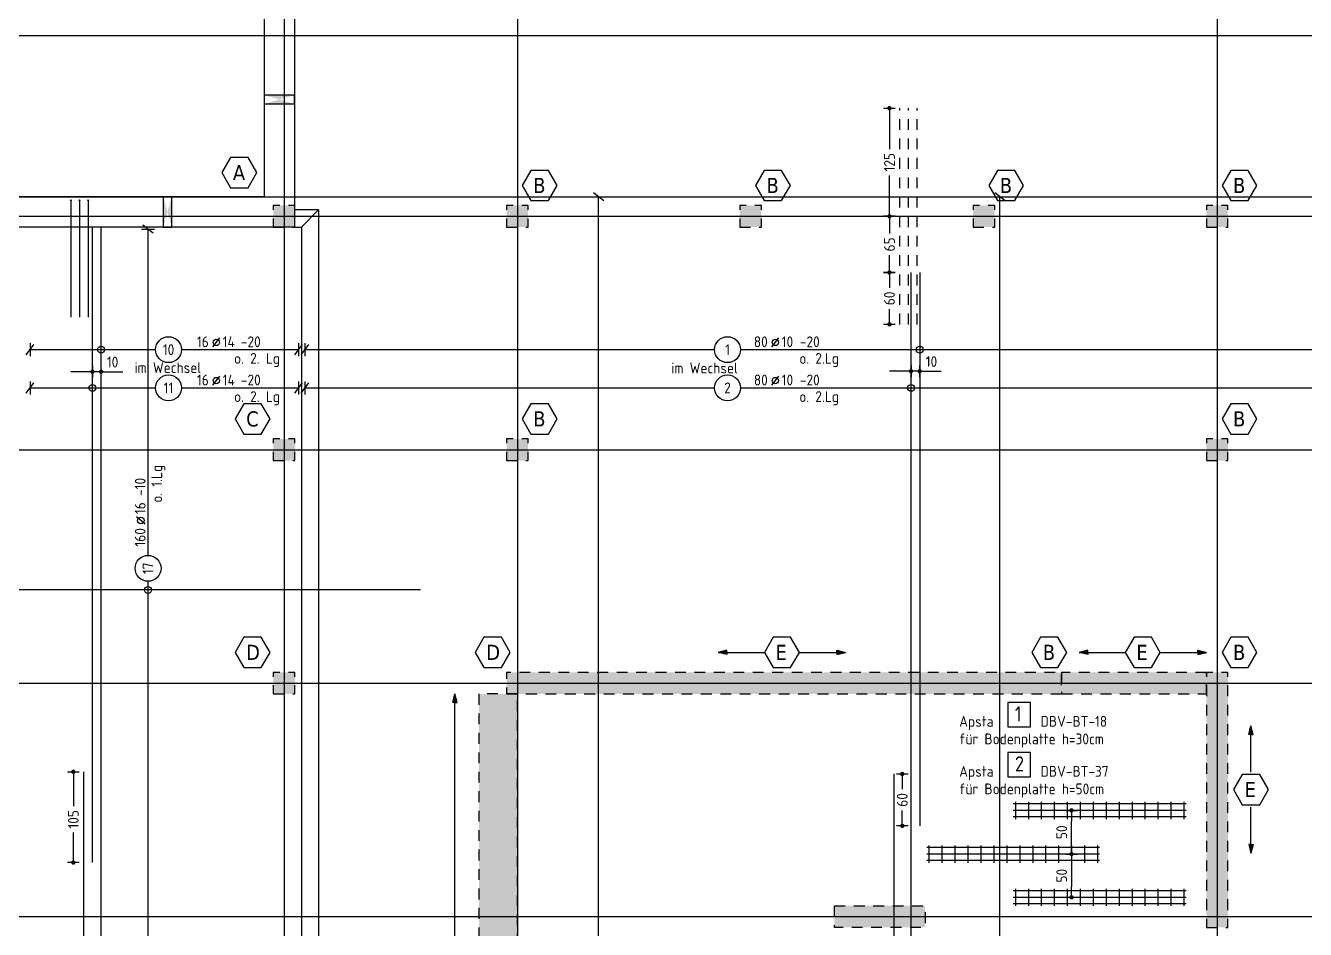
# Model space of a CAD drawing. Extents: x -7 to 291, y 0 to 252.
# Drawn here: x 126.9 to 141.71, y 201.79 to 212.24 of the extents above; entities that cross this region are included whole.
import ezdxf
from ezdxf.enums import TextEntityAlignment as Align

# ---------------------------------------------------------------- set-up
doc = ezdxf.new("R2010")
doc.units = 0
doc.header["$LTSCALE"] = 0.5
doc.header["$MEASUREMENT"] = 0
doc.header["$PDMODE"] = 2
doc.linetypes.add('AUSGEZOGEN', pattern=[1000.01, 1000, 0.01])
doc.linetypes.add('HIDDEN', pattern=[0.375, 0.25, -0.125])
doc.layers.get('0').update_dxf_attribs({"linetype": 'CONTINUOUS'})
doc.layers.get('Defpoints').update_dxf_attribs({"linetype": 'CONTINUOUS'})
for name, color, linetype in [('0_H05', 11, 'CONTINUOUS'), ('0_H10', 13, 'CONTINUOUS'), ('ACHSEN', 7, 'CONTINUOUS'), ('APS', 7, 'CONTINUOUS'), ('BET-ANS', 7, 'CONTINUOUS'), ('BETON-EG', 7, 'CONTINUOUS'), ('Brüstung', 7, 'CONTINUOUS'), ('HILFE', 7, 'CONTINUOUS'), ('MASSE', 7, 'CONTINUOUS'), ('RND', 7, 'CONTINUOUS'), ('TEXT', 7, 'CONTINUOUS'), ('WD', 7, 'CONTINUOUS')]:
    doc.layers.add(name, color=color, linetype=linetype)
doc.layers.add('ANSICHTSFENSTER', color=7, linetype='CONTINUOUS', plot=False)
doc.styles.add('HELV', font='tahoma.ttf')
doc.styles.add('TXT', font='isocp.shx')
doc.dimstyles.new('DOT_I', dxfattribs={"dimscale": 0.5, "dimtxt": 0.25, "dimasz": 0.25, "dimexe": 0.1, "dimexo": 0.3, "dimgap": 0.1, "dimtad": 1, "dimdec": 3, "dimzin": 3, "dimtxsty": 'TXT', "dimblk": 'DOT', "dimblk1": 'DOT', "dimblk2": 'DOT', "dimsah": 1, "dimcen": 0.1, "dimse1": 1, "dimse2": 1, "dimazin": 0, "dimtfac": 1, "dimtdec": 4, "dimtix": 1, "dimtmove": 2, "dimatfit": 3, "dimldrblk": 'DOT', "dimfxl": 0.7, "dimfxlon": 1, "dimtvp": 1, "dimtolj": 1, "dimtzin": 0, "dimarcsym": 0})

# ---------------------------------------------------------------- blocks, each defined once
blk = doc.blocks.new('WD01')
at = {"color": 0, "linetype": 'ByBlock'}
for points in [[(-0.23, -17.6), (0.12, -17.6), (0.12, -17.5), (-0.23, -17.5)], [(-1.3, -19.025), (-1.3, -18.675), (-1.4, -18.675), (-1.4, -19.025)]]:
    blk.add_lwpolyline(points, close=True, dxfattribs=at)
at = {"layer": 'WD', "color": 15, "linetype": 'AUSGEZOGEN'}
for points in [[(-0.23, -17.5), (0.12, -17.5), (0.12, -17.6), (-0.23, -17.6)], [(-1.3, -18.675), (-1.3, -19.025), (-1.4, -19.025), (-1.4, -18.675)]]:
    blk.add_solid(points, dxfattribs=at)
blk = doc.blocks.new('Beton EG Brüstung')
at = {"color": 0, "linetype": 'ByBlock'}
for points in [[(0.125, 17.305), (0.125, 16.86), (7.975, 16.86), (7.975, 17.305)], [(8.225, 8.885), (8.225, 10.56), (7.975, 10.56), (7.975, 8.885)]]:
    blk.add_lwpolyline(points, close=True, dxfattribs=at)
blk = doc.blocks.new('Beton EG')
at = {"color": 0, "linetype": 'ByBlock', "flags": 128}
for points in [[(6.235, 16.2), (6.485, 16.2), (6.485, 16.45), (6.235, 16.45)], [(8.935, 16.2), (9.185, 16.2), (9.185, 16.45), (8.935, 16.45)], [(11.635, 16.2), (11.885, 16.2), (11.885, 16.45), (11.635, 16.45)], [(14.335, 16.2), (14.585, 16.2), (14.585, 16.45), (14.335, 16.45)], [(17.035, 16.2), (17.285, 16.2), (17.285, 16.45), (17.035, 16.45)], [(6.235, 13.5), (6.485, 13.5), (6.485, 13.75), (6.235, 13.75)], [(8.935, 13.5), (9.185, 13.5), (9.185, 13.75), (8.935, 13.75)], [(17.035, 13.5), (17.285, 13.5), (17.285, 13.75), (17.035, 13.75)], [(6.235, 10.8), (6.485, 10.8), (6.485, 11.05), (6.235, 11.05)], [(8.935, 10.8), (15.36, 10.8), (15.36, 11.05), (8.935, 11.05)], [(17.035, 8.1), (17.285, 8.1), (17.285, 11.05), (17.035, 11.05)], [(12.73, 8.35), (13.78, 8.35), (13.78, 8.1), (12.73, 8.1)]]:
    blk.add_lwpolyline(points, close=True, dxfattribs=at)
blk = doc.blocks.new('DOT')
at = {"color": 0, "linetype": 'ByBlock'}
for p, q in [((0, 0), (-1, 0)), ((0, 0.54), (0, -0.54))]:
    blk.add_line(p, q, dxfattribs=at)
at = {"color": 0, "linetype": 'ByBlock', "const_width": 0.2}
blk.add_lwpolyline([(-0.1, 0, 1), (0.1, 0, 1)], format="xyb", close=True, dxfattribs=at)
blk = doc.blocks.new('*D124')
at = {"layer": 'Defpoints', "color": 0, "linetype": 'AUSGEZOGEN', "transparency": 16777216}
for p in [(136.898, 210.037), (136.898, 209.387), (136.898, 209.387)]:
    blk.add_point(p, dxfattribs=at)
at = {"layer": 'MASSE', "color": 0, "linetype": 'AUSGEZOGEN', "lineweight": -2, "transparency": 16777216}
for p, q in [((136.898, 209.912), (136.898, 209.837)), ((136.898, 209.512), (136.898, 209.587))]:
    blk.add_line(p, q, dxfattribs=at)
at = {"layer": 'MASSE', "color": 0, "linetype": 'AUSGEZOGEN', "lineweight": -2, "transparency": 16777216, "xscale": 0.125, "yscale": 0.125, "zscale": 0.125}
for p, rotation in [((136.898, 210.037), 90), ((136.898, 209.387), 270)]:
    blk.add_blockref('DOT', p, dxfattribs=dict(at, rotation=rotation))
at = {"layer": 'MASSE', "color": 0, "linetype": 'AUSGEZOGEN', "transparency": 16777216, "insert": (136.898, 209.712), "char_height": 0.125, "attachment_point": 5, "rotation": 90, "style": 'TXT'}
blk.add_mtext('\\A1;65', dxfattribs=at)
blk = doc.blocks.new('*D127')
at = {"layer": 'Defpoints', "color": 0, "linetype": 'AUSGEZOGEN', "transparency": 16777216}
for p in [(136.898, 209.387), (136.898, 209.387), (136.898, 208.787)]:
    blk.add_point(p, dxfattribs=at)
at = {"layer": 'MASSE', "color": 0, "linetype": 'AUSGEZOGEN', "lineweight": -2, "transparency": 16777216}
for p, q in [((136.898, 209.262), (136.898, 209.21)), ((136.898, 208.912), (136.898, 208.964))]:
    blk.add_line(p, q, dxfattribs=at)
at = {"layer": 'MASSE', "color": 0, "linetype": 'AUSGEZOGEN', "lineweight": -2, "transparency": 16777216, "xscale": 0.125, "yscale": 0.125, "zscale": 0.125}
for p, rotation in [((136.898, 209.387), 90), ((136.898, 208.787), 270)]:
    blk.add_blockref('DOT', p, dxfattribs=dict(at, rotation=rotation))
at = {"layer": 'MASSE', "color": 0, "linetype": 'AUSGEZOGEN', "transparency": 16777216, "insert": (136.898, 209.087), "char_height": 0.125, "attachment_point": 5, "rotation": 90, "style": 'TXT'}
blk.add_mtext('\\A1;60', dxfattribs=at)
blk = doc.blocks.new('lei_gre')
at = {"layer": 'RND', "color": 7, "linetype": 'Continuous'}
for p, q in [((-0.09, -0.12), (0.09, 0.12)), ((0, 0.15), (0, -0.15))]:
    blk.add_line(p, q, dxfattribs=at)
blk = doc.blocks.new('RND_LEI')
at = {"layer": 'RND', "color": 7, "linetype": 'Continuous'}
blk.add_line((1.022, 0.066), (1.19, 0.27), dxfattribs=at)
for centre, radius in [((0, 0), 0.3), ((1.106, 0.168), 0.075)]:
    blk.add_circle(centre, radius, dxfattribs=at)
at = {"layer": 'RND', "color": 7, "linetype": 'Continuous', "style": 'TXT'}
blk.add_attdef('ANZ', text='', height=0.25, dxfattribs=at).set_placement((0.931, 0.057), align=Align.RIGHT)
for tag, p in [('DUM', (1.253, 0.057)), ('ABSTD', (1.674, 0.057)), ('POSTXT', (0.374, -0.327))]:
    blk.add_attdef(tag, p, '', height=0.25, dxfattribs=at)
blk.add_attdef('POSL', text='', height=0.25, dxfattribs=at).set_placement((0, 0), align=Align.MIDDLE)
blk = doc.blocks.new('*D128')
at = {"layer": 'Defpoints', "color": 0, "linetype": 'AUSGEZOGEN', "transparency": 16777216}
for p in [(137.148, 208.245), (137.148, 208.245), (137.248, 208.245)]:
    blk.add_point(p, dxfattribs=at)
at = {"layer": 'MASSE', "color": 0, "linetype": 'AUSGEZOGEN', "lineweight": -2, "transparency": 16777216}
for p, q in [((137.023, 208.245), (136.898, 208.245)), ((137.248, 208.245), (137.148, 208.245)), ((137.373, 208.245), (137.498, 208.245))]:
    blk.add_line(p, q, dxfattribs=at)
at = {"layer": 'MASSE', "color": 0, "linetype": 'AUSGEZOGEN', "lineweight": -2, "transparency": 16777216, "xscale": 0.125, "yscale": 0.125, "zscale": 0.125}
blk.add_blockref('DOT', (137.148, 208.245), dxfattribs=at)
at = {"layer": 'MASSE', "color": 0, "linetype": 'AUSGEZOGEN', "lineweight": -2, "transparency": 16777216, "xscale": 0.125, "yscale": 0.125, "zscale": 0.125, "rotation": 180}
blk.add_blockref('DOT', (137.248, 208.245), dxfattribs=at)
at = {"layer": 'MASSE', "color": 0, "linetype": 'AUSGEZOGEN', "transparency": 16777216, "insert": (137.384, 208.357), "char_height": 0.125, "attachment_point": 5, "style": 'TXT'}
blk.add_mtext('\\A1;10', dxfattribs=at)
blk = doc.blocks.new('*D142')
at = {"layer": 'Defpoints', "color": 0, "linetype": 'AUSGEZOGEN', "transparency": 16777216}
for p in [(136.898, 211.287), (136.898, 210.037), (136.898, 210.037)]:
    blk.add_point(p, dxfattribs=at)
at = {"layer": 'MASSE', "color": 0, "linetype": 'AUSGEZOGEN', "lineweight": -2, "transparency": 16777216}
for p, q in [((136.898, 211.162), (136.898, 210.815)), ((136.898, 210.162), (136.898, 210.509))]:
    blk.add_line(p, q, dxfattribs=at)
at = {"layer": 'MASSE', "color": 0, "linetype": 'AUSGEZOGEN', "lineweight": -2, "transparency": 16777216, "xscale": 0.125, "yscale": 0.125, "zscale": 0.125}
for p, rotation in [((136.898, 211.287), 90), ((136.898, 210.037), 270)]:
    blk.add_blockref('DOT', p, dxfattribs=dict(at, rotation=rotation))
at = {"layer": 'MASSE', "color": 0, "linetype": 'AUSGEZOGEN', "transparency": 16777216, "insert": (136.898, 210.662), "char_height": 0.125, "attachment_point": 5, "rotation": 90, "style": 'TXT'}
blk.add_mtext('\\A1;125', dxfattribs=at)
blk = doc.blocks.new('*D138')
at = {"layer": 'Defpoints', "color": 0, "linetype": 'AUSGEZOGEN', "transparency": 16777216}
for p in [(137.046, 203.587), (137.046, 202.987), (137.046, 202.987)]:
    blk.add_point(p, dxfattribs=at)
at = {"layer": 'MASSE', "color": 0, "linetype": 'AUSGEZOGEN', "lineweight": -2, "transparency": 16777216}
for p, q in [((137.046, 203.462), (137.046, 203.41)), ((137.046, 203.112), (137.046, 203.164))]:
    blk.add_line(p, q, dxfattribs=at)
at = {"layer": 'MASSE', "color": 0, "linetype": 'AUSGEZOGEN', "lineweight": -2, "transparency": 16777216, "xscale": 0.125, "yscale": 0.125, "zscale": 0.125}
for p, rotation in [((137.046, 203.587), 90), ((137.046, 202.987), 270)]:
    blk.add_blockref('DOT', p, dxfattribs=dict(at, rotation=rotation))
at = {"layer": 'MASSE', "color": 0, "linetype": 'AUSGEZOGEN', "transparency": 16777216, "insert": (137.046, 203.287), "char_height": 0.125, "attachment_point": 5, "rotation": 90, "style": 'TXT'}
blk.add_mtext('\\A1;60', dxfattribs=at)
blk = doc.blocks.new('Achsen Gründung')
at = {"color": 0, "linetype": 'ByBlock', "lineweight": -2}
for p, q in [((6.3, 4.445), (6.3, -67.066)), ((9, 4.445), (9, -67.066)), ((17.1, 4.445), (17.1, -67.066)), ((-5.4, -24.3), (29.493, -24.3)), ((-5.4, -27), (29.493, -27)), ((-5.4, -29.7), (29.493, -29.7)), ((-5.4, -32.4), (29.493, -32.4))]:
    blk.add_line(p, q, dxfattribs=at)
blk = doc.blocks.new('*D153')
at = {"layer": 'Defpoints', "color": 0, "linetype": 'AUSGEZOGEN', "transparency": 16777216}
for p in [(127.452, 203.612), (127.452, 202.562), (127.452, 202.562)]:
    blk.add_point(p, dxfattribs=at)
at = {"layer": 'MASSE', "color": 0, "linetype": 'AUSGEZOGEN', "lineweight": -2, "transparency": 16777216}
for p, q in [((127.452, 203.487), (127.452, 203.215)), ((127.452, 202.687), (127.452, 202.909))]:
    blk.add_line(p, q, dxfattribs=at)
at = {"layer": 'MASSE', "color": 0, "linetype": 'AUSGEZOGEN', "lineweight": -2, "transparency": 16777216, "xscale": 0.125, "yscale": 0.125, "zscale": 0.125}
for p, rotation in [((127.452, 203.612), 90), ((127.452, 202.562), 270)]:
    blk.add_blockref('DOT', p, dxfattribs=dict(at, rotation=rotation))
at = {"layer": 'MASSE', "color": 0, "linetype": 'AUSGEZOGEN', "transparency": 16777216, "insert": (127.452, 203.062), "char_height": 0.125, "attachment_point": 5, "rotation": 90, "style": 'TXT'}
blk.add_mtext('\\A1;105', dxfattribs=at)
blk = doc.blocks.new('*D154')
at = {"layer": 'Defpoints', "color": 0, "linetype": 'AUSGEZOGEN', "transparency": 16777216}
for p in [(127.673, 208.239), (127.673, 208.239), (127.773, 208.239)]:
    blk.add_point(p, dxfattribs=at)
at = {"layer": 'MASSE', "color": 0, "linetype": 'AUSGEZOGEN', "lineweight": -2, "transparency": 16777216}
for p, q in [((127.548, 208.239), (127.423, 208.239)), ((127.773, 208.239), (127.673, 208.239)), ((127.898, 208.239), (128.023, 208.239))]:
    blk.add_line(p, q, dxfattribs=at)
at = {"layer": 'MASSE', "color": 0, "linetype": 'AUSGEZOGEN', "lineweight": -2, "transparency": 16777216, "xscale": 0.125, "yscale": 0.125, "zscale": 0.125}
blk.add_blockref('DOT', (127.673, 208.239), dxfattribs=at)
at = {"layer": 'MASSE', "color": 0, "linetype": 'AUSGEZOGEN', "lineweight": -2, "transparency": 16777216, "xscale": 0.125, "yscale": 0.125, "zscale": 0.125, "rotation": 180}
blk.add_blockref('DOT', (127.773, 208.239), dxfattribs=at)
at = {"layer": 'MASSE', "color": 0, "linetype": 'AUSGEZOGEN', "transparency": 16777216, "insert": (127.906, 208.351), "char_height": 0.125, "attachment_point": 5, "style": 'TXT'}
blk.add_mtext('\\A1;10', dxfattribs=at)
blk = doc.blocks.new('*D156')
at = {"layer": 'Defpoints', "color": 0, "linetype": 'AUSGEZOGEN', "transparency": 16777216}
for p in [(127.452, 203.612), (127.452, 202.562), (127.452, 202.562)]:
    blk.add_point(p, dxfattribs=at)
at = {"layer": 'MASSE', "color": 0, "linetype": 'AUSGEZOGEN', "lineweight": -2, "transparency": 16777216}
for p, q in [((127.452, 203.487), (127.452, 203.215)), ((127.452, 202.687), (127.452, 202.909))]:
    blk.add_line(p, q, dxfattribs=at)
at = {"layer": 'MASSE', "color": 0, "linetype": 'AUSGEZOGEN', "lineweight": -2, "transparency": 16777216, "xscale": 0.125, "yscale": 0.125, "zscale": 0.125}
for p, rotation in [((127.452, 203.612), 90), ((127.452, 202.562), 270)]:
    blk.add_blockref('DOT', p, dxfattribs=dict(at, rotation=rotation))
at = {"layer": 'MASSE', "color": 0, "linetype": 'AUSGEZOGEN', "transparency": 16777216, "insert": (127.452, 203.062), "char_height": 0.125, "attachment_point": 5, "rotation": 90, "style": 'TXT'}
blk.add_mtext('\\A1;105', dxfattribs=at)
blk = doc.blocks.new('*D158')
at = {"layer": 'Defpoints', "color": 0, "linetype": 'AUSGEZOGEN', "transparency": 16777216}
for p in [(127.673, 208.239), (127.673, 208.239), (127.773, 208.239)]:
    blk.add_point(p, dxfattribs=at)
at = {"layer": 'MASSE', "color": 0, "linetype": 'AUSGEZOGEN', "lineweight": -2, "transparency": 16777216}
for p, q in [((127.548, 208.239), (127.423, 208.239)), ((127.773, 208.239), (127.673, 208.239)), ((127.898, 208.239), (128.023, 208.239))]:
    blk.add_line(p, q, dxfattribs=at)
at = {"layer": 'MASSE', "color": 0, "linetype": 'AUSGEZOGEN', "lineweight": -2, "transparency": 16777216, "xscale": 0.125, "yscale": 0.125, "zscale": 0.125}
blk.add_blockref('DOT', (127.673, 208.239), dxfattribs=at)
at = {"layer": 'MASSE', "color": 0, "linetype": 'AUSGEZOGEN', "lineweight": -2, "transparency": 16777216, "xscale": 0.125, "yscale": 0.125, "zscale": 0.125, "rotation": 180}
blk.add_blockref('DOT', (127.773, 208.239), dxfattribs=at)
at = {"layer": 'MASSE', "color": 0, "linetype": 'AUSGEZOGEN', "transparency": 16777216, "insert": (127.906, 208.351), "char_height": 0.125, "attachment_point": 5, "style": 'TXT'}
blk.add_mtext('\\A1;10', dxfattribs=at)
blk = doc.blocks.new('*D178')
at = {"layer": 'Defpoints', "color": 0, "linetype": 'AUSGEZOGEN', "transparency": 16777216}
for p in [(139.005, 202.66), (139.005, 202.16), (139.005, 202.16)]:
    blk.add_point(p, dxfattribs=at)
at = {"layer": 'MASSE', "color": 0, "linetype": 'AUSGEZOGEN', "lineweight": -2, "transparency": 16777216}
blk.add_line((139.005, 202.535), (139.005, 202.285), dxfattribs=at)
at = {"layer": 'MASSE', "color": 0, "linetype": 'AUSGEZOGEN', "lineweight": -2, "transparency": 16777216, "xscale": 0.125, "yscale": 0.125, "zscale": 0.125}
for p, rotation in [((139.005, 202.66), 90), ((139.005, 202.16), 270)]:
    blk.add_blockref('DOT', p, dxfattribs=dict(at, rotation=rotation))
at = {"layer": 'MASSE', "color": 0, "linetype": 'AUSGEZOGEN', "transparency": 16777216, "insert": (138.892, 202.41), "char_height": 0.125, "attachment_point": 5, "rotation": 90, "style": 'TXT'}
blk.add_mtext('\\A1;50', dxfattribs=at)
blk = doc.blocks.new('*D179')
at = {"layer": 'Defpoints', "color": 0, "linetype": 'AUSGEZOGEN', "transparency": 16777216}
for p in [(139.005, 203.166), (139.005, 203.166), (139.005, 202.66)]:
    blk.add_point(p, dxfattribs=at)
at = {"layer": 'MASSE', "color": 0, "linetype": 'AUSGEZOGEN', "lineweight": -2, "transparency": 16777216}
blk.add_line((139.005, 202.785), (139.005, 203.041), dxfattribs=at)
at = {"layer": 'MASSE', "color": 0, "linetype": 'AUSGEZOGEN', "lineweight": -2, "transparency": 16777216, "xscale": 0.125, "yscale": 0.125, "zscale": 0.125}
for p, rotation in [((139.005, 203.166), 90), ((139.005, 202.66), 270)]:
    blk.add_blockref('DOT', p, dxfattribs=dict(at, rotation=rotation))
at = {"layer": 'MASSE', "color": 0, "linetype": 'AUSGEZOGEN', "transparency": 16777216, "insert": (138.892, 202.913), "char_height": 0.125, "attachment_point": 5, "rotation": 90, "style": 'TXT'}
blk.add_mtext('\\A1;50', dxfattribs=at)
blk = doc.blocks.new('73378')
at = {"layer": 'RND', "color": 3, "linetype": 'Continuous'}
for points in [[(-0.767, -0.03), (-0.767, 0.17)], [(-0.617, -0.03), (-0.617, 0.17)], [(-0.467, -0.03), (-0.467, 0.17)], [(-0.317, -0.03), (-0.317, 0.17)], [(-0.167, -0.03), (-0.167, 0.17)], [(-0.017, -0.03), (-0.017, 0.17)], [(0.133, -0.03), (0.133, 0.17)], [(0.283, -0.03), (0.283, 0.17)], [(0.433, -0.03), (0.433, 0.17)], [(0.583, -0.03), (0.583, 0.17)], [(0.733, -0.03), (0.733, 0.17)], [(0.883, -0.03), (0.883, 0.17)], [(1.033, -0.03), (1.033, 0.17)], [(1.183, -0.03), (1.183, 0.17)], [(-0.792, 0.145), (1.208, 0.145)], [(-0.792, 0.07), (1.208, 0.07)], [(-0.792, -0.005), (1.208, -0.005)]]:
    blk.add_lwpolyline(points, dxfattribs=at)
blk = doc.blocks.new('Pfeillinie')
at = {"layer": 'TEXT', "linetype": 'Continuous'}
blk.add_hatch(color=7, dxfattribs=at).paths.add_polyline_path([(0, 0), (-0.8, 0.2), (-0.8, 0), (-0.8, -0.2)])
at = {"layer": 'TEXT', "color": 7, "linetype": 'Continuous'}
for p, q in [((-0.8, 0), (-0.8, 0.2)), ((-0.8, 0.2), (0, 0)), ((-0.8, 0), (-0.8, -0.2)), ((-0.8, -0.2), (0, 0))]:
    blk.add_line(p, q, dxfattribs=at)

msp = doc.modelspace()

# ---------------------------------------------------------------- hatches: boundary and pattern name
at = {"layer": '0_H05', "linetype": 'ByBlock'}
h = msp.add_hatch(color=256, dxfattribs=at)
h.paths.add_polyline_path([(149.691, 199.882), (149.691, 200.932), (149.441, 200.932), (149.441, 199.882)])
h.paths.add_polyline_path([(149.691, 203.392), (149.691, 204.442), (149.441, 204.442), (149.441, 203.392)])
h.paths.add_polyline_path([(149.451, 210.162), (149.691, 210.162), (149.691, 210.057), (149.801, 210.057), (149.801, 229.167), (142.641, 229.167), (142.641, 228.817), (149.451, 228.817)])
h.paths.add_polyline_path([(149.451, 193.712), (149.691, 193.712), (149.691, 193.817), (149.801, 193.817), (149.801, 172.007), (132.361, 172.007), (132.361, 177.717), (132.711, 177.717), (132.711, 172.357), (149.451, 172.357)])
h.paths.add_polyline_path([(132.146, 196.662), (132.591, 196.662), (132.591, 204.512), (132.146, 204.512)])
h.paths.add_polyline_path([(144.816, 194.147), (144.816, 195.247), (144.566, 195.247), (144.566, 194.147)])
h.paths.add_polyline_path([(132.716, 191.057), (132.716, 193.712), (132.366, 193.712), (132.366, 191.057)], flags=17)
h.paths.add_polyline_path([(140.566, 204.762), (138.891, 204.762), (138.891, 204.512), (140.566, 204.512)])
h.paths.add_polyline_path([(140.566, 196.662), (138.116, 196.662), (138.116, 196.412), (140.566, 196.412)])
at = {"layer": '0_H10', "linetype": 'AUSGEZOGEN'}
h = msp.add_hatch(color=256, dxfattribs=at)
h.paths.add_polyline_path([(136.261, 202.062), (137.311, 202.062), (137.311, 201.812), (136.261, 201.812)])
h.paths.add_polyline_path([(136.261, 199.362), (137.311, 199.362), (137.311, 199.112), (136.261, 199.112)])
h.paths.add_polyline_path([(140.566, 201.812), (140.816, 201.812), (140.816, 204.762), (140.566, 204.762)])
h.paths.add_polyline_path([(132.466, 204.512), (138.891, 204.512), (138.891, 204.762), (132.466, 204.762)])
h.paths.add_polyline_path([(140.566, 196.412), (140.816, 196.412), (140.816, 199.362), (140.566, 199.362)])
h.paths.add_polyline_path([(123.531, 196.237), (123.831, 196.237), (123.831, 201.087), (123.531, 201.087)])
h.paths.add_polyline_path([(119.931, 203.377), (123.831, 203.377), (123.831, 207.462), (123.531, 207.462), (123.531, 207.182), (122.621, 207.182), (122.621, 206.932), (123.531, 206.932), (123.531, 203.627), (119.931, 203.627)])
h.paths.add_polyline_path([(129.766, 193.712), (130.016, 193.712), (130.016, 193.962), (129.766, 193.962)])
h.paths.add_polyline_path([(123.531, 193.687), (123.831, 193.687), (123.831, 194.437), (123.531, 194.437)])
h.paths.add_polyline_path([(148.166, 207.462), (146.011, 207.462), (146.011, 207.212), (148.166, 207.212)], flags=17)
h.paths.add_polyline_path([(143.516, 205.662), (143.516, 207.212), (144.876, 207.212), (144.876, 207.462), (143.266, 207.462), (143.266, 205.662)], flags=17)
h.paths.add_polyline_path([(149.441, 199.882), (149.441, 193.962), (146.866, 193.962), (146.866, 195.912), (144.566, 195.912), (144.566, 195.247), (144.816, 195.247), (144.816, 195.662), (146.616, 195.662), (146.616, 193.962), (144.816, 193.962), (144.816, 194.147), (144.566, 194.147), (144.566, 193.962), (143.516, 193.962), (143.516, 194.147), (143.266, 194.147), (143.266, 193.962), (142.491, 193.962), (142.491, 193.712), (149.691, 193.712), (149.691, 199.882)])
h.paths.add_polyline_path([(149.691, 200.932), (149.691, 203.392), (149.441, 203.392), (149.441, 200.932)])
h.paths.add_polyline_path([(149.691, 204.442), (149.691, 207.462), (149.301, 207.462), (149.301, 207.212), (149.441, 207.212), (149.441, 204.762), (143.266, 204.762), (143.266, 204.412), (143.516, 204.412), (143.516, 204.512), (149.441, 204.512), (149.441, 204.442)])
h.paths.add_polyline_path([(151.586, 196.387), (151.836, 196.387), (151.836, 204.787), (151.586, 204.787)])
h.paths.add_polyline_path([(143.516, 200.882), (143.266, 200.882), (143.266, 203.402), (143.516, 203.402)])
h.paths.add_polyline_path([(129.766, 207.212), (130.016, 207.212), (130.016, 207.462), (129.766, 207.462)])
h.paths.add_polyline_path([(143.516, 197.497), (143.266, 197.497), (143.266, 199.872), (143.516, 199.872)], flags=17)
h.paths.add_polyline_path([(129.766, 196.412), (130.016, 196.412), (130.016, 196.662), (129.766, 196.662)])
h.paths.add_polyline_path([(125.266, 196.412), (125.516, 196.412), (125.516, 196.662), (125.266, 196.662)])
h.paths.add_polyline_path([(125.266, 204.512), (125.516, 204.512), (125.516, 204.762), (125.266, 204.762)])
h.paths.add_polyline_path([(129.766, 204.512), (130.016, 204.512), (130.016, 204.762), (129.766, 204.762)])
h.paths.add_polyline_path([(132.466, 196.412), (138.116, 196.412), (138.116, 196.662), (132.466, 196.662)])
h.paths.add_polyline_path([(125.266, 207.212), (125.516, 207.212), (125.516, 207.462), (125.266, 207.462)])
h.paths.add_polyline_path([(123.531, 209.912), (123.831, 209.912), (123.831, 210.162), (123.531, 210.162)])
h.paths.add_polyline_path([(129.766, 209.912), (130.016, 209.912), (130.016, 210.162), (129.766, 210.162)])
h.paths.add_polyline_path([(132.466, 209.912), (132.716, 209.912), (132.716, 210.162), (132.466, 210.162)])
h.paths.add_polyline_path([(140.566, 209.912), (140.816, 209.912), (140.816, 210.162), (140.566, 210.162)])
h.paths.add_polyline_path([(142.491, 209.912), (146.076, 209.912), (146.076, 210.162), (142.491, 210.162)])
h.paths.add_polyline_path([(147.211, 209.912), (149.691, 209.912), (149.691, 210.162), (147.211, 210.162)])
h.paths.add_polyline_path([(132.466, 193.712), (132.716, 193.712), (132.716, 193.962), (132.466, 193.962)])
h.paths.add_polyline_path([(140.566, 193.712), (140.816, 193.712), (140.816, 193.962), (140.566, 193.962)])
h.paths.add_polyline_path([(135.166, 193.712), (135.416, 193.712), (135.416, 193.962), (135.166, 193.962)])
h.paths.add_polyline_path([(137.866, 193.712), (138.116, 193.712), (138.116, 193.962), (137.866, 193.962)])
h.paths.add_polyline_path([(135.166, 209.912), (135.416, 209.912), (135.416, 210.162), (135.166, 210.162)])
h.paths.add_polyline_path([(137.866, 209.912), (138.116, 209.912), (138.116, 210.162), (137.866, 210.162)])
h.paths.add_polyline_path([(140.566, 207.212), (140.816, 207.212), (140.816, 207.462), (140.566, 207.462)])
h.paths.add_polyline_path([(132.466, 207.212), (132.716, 207.212), (132.716, 207.462), (132.466, 207.462)])
h.paths.add_polyline_path([(119.931, 206.932), (120.766, 206.932), (120.766, 207.182), (119.931, 207.182)], flags=17)
h.paths.add_polyline_path([(119.761, 209.912), (120.001, 209.912), (120.001, 210.162), (119.761, 210.162)])
h.paths.add_polyline_path([(119.761, 207.252), (120.001, 207.252), (120.001, 207.542), (119.761, 207.542)])

# ---------------------------------------------------------------- linework, layer by layer
at = {"layer": 'ANSICHTSFENSTER', "color": 2, "linetype": 'AUSGEZOGEN'}
msp.add_lwpolyline([(110.622, 190.75), (157.0199, 190.75), (157.0199, 212.1221), (110.622, 212.1221)], close=True, dxfattribs=at)
at = {"layer": 'APS', "color": 1, "linetype": 'AUSGEZOGEN'}
for points in [[(138.2692, 204.1323), (138.5306, 204.1323), (138.5306, 204.4146), (138.2692, 204.4146)], [(138.2692, 203.5542), (138.5306, 203.5542), (138.5306, 203.8365), (138.2692, 203.8365)]]:
    msp.add_lwpolyline(points, close=True, dxfattribs=at)
at = {"layer": 'BET-ANS'}
for p, q in [((130.291, 210.112), (130.016, 210.112)), ((130.091, 209.912), (130.291, 210.112)), ((130.291, 210.112), (130.291, 193.962)), ((130.016, 209.912), (130.091, 209.912)), ((130.091, 209.912), (130.091, 193.962))]:
    msp.add_line(p, q, dxfattribs=at)
at = {"layer": 'BET-ANS', "color": 7, "linetype": 'AUSGEZOGEN'}
for points in [[(129.661, 229.167), (129.661, 210.262), (123.531, 210.262)], [(130.011, 228.817), (130.011, 209.912), (123.831, 209.912)]]:
    msp.add_lwpolyline(points, dxfattribs=at)
at = {"layer": 'HILFE', "color": 254, "linetype": 'AUSGEZOGEN', "true_color": 0xd7ebd2}
msp.add_xline((25.8724, 210.262), (1, 0), dxfattribs=at)
at = {"layer": 'RND', "color": 7, "linetype": 'AUSGEZOGEN'}
for p, q in [((133.5317, 199.1789), (133.5317, 210.262)), ((138.177, 199.1789), (138.177, 210.262)), ((128.3165, 206.1153), (128.3165, 209.8878)), ((126.951, 208.4943), (128.4038, 208.4943)), ((128.7038, 208.4943), (130.0585, 208.4943)), ((130.133, 208.4943), (134.8739, 208.4943)), ((135.1739, 208.4943), (146.0985, 208.4943)), ((126.951, 208.0523), (128.4038, 208.0523)), ((128.7038, 208.0523), (130.0585, 208.0523)), ((130.133, 208.0523), (134.8739, 208.0523)), ((135.1739, 208.0523), (146.0985, 208.0523)), ((128.3165, 193.9797), (128.3165, 205.8153))]:
    msp.add_line(p, q, dxfattribs=at)
at = {"layer": 'RND', "color": 3, "linetype": 'HIDDEN'}
for points in [[(137.0184, 208.787), (137.0184, 211.287)], [(137.1184, 208.787), (137.1184, 211.287)], [(137.2184, 208.787), (137.2184, 211.287)]]:
    msp.add_lwpolyline(points, dxfattribs=at)
at = {"layer": 'RND', "color": 3, "linetype": 'AUSGEZOGEN'}
for points in [[(127.4192, 210.222, -1), (127.4272, 210.222, -1)], [(127.5192, 210.222, -1), (127.5272, 210.222, -1)], [(127.6192, 210.222, -1), (127.6272, 210.222, -1)]]:
    msp.add_lwpolyline(points, format="xyb", close=True, dxfattribs=at)
for points in [[(127.4232, 210.222), (127.4232, 208.872)], [(127.5232, 210.222), (127.5232, 208.872)], [(127.6232, 210.222), (127.6232, 208.872)]]:
    msp.add_lwpolyline(points, dxfattribs=at)
at = {"layer": 'RND', "color": 1, "linetype": 'AUSGEZOGEN'}
for points in [[(127.6732, 202.562), (127.6732, 209.912)], [(127.6732, 202.562), (127.6732, 209.912)], [(127.7732, 200.262), (127.7732, 209.912)], [(127.7732, 200.262), (127.7732, 209.912)], [(137.1484, 200.287), (137.1484, 209.387)], [(137.2484, 209.387), (137.2484, 202.987)], [(131.471, 205.715), (123.571, 205.715), (123.571, 205.565)], [(127.5732, 193.962), (127.5732, 203.612)], [(127.5732, 193.962), (127.5732, 203.612)], [(136.9484, 203.587), (136.9484, 194.487)]]:
    msp.add_lwpolyline(points, dxfattribs=at)
at = {"layer": 'RND', "color": 102, "linetype": 'AUSGEZOGEN'}
for points in [[(134.9168, 204.9929), (135.4508, 204.9929)], [(135.855, 204.9929), (136.389, 204.9929)], [(139.0938, 204.9929), (139.6278, 204.9929)], [(140.032, 204.9929), (140.566, 204.9929)], [(131.8679, 200.7891), (131.8679, 204.512)], [(141.0821, 203.6087), (141.0821, 204.1427)], [(141.0821, 202.6705), (141.0821, 203.2045)]]:
    msp.add_lwpolyline(points, dxfattribs=at)
at = {"layer": 'RND', "color": 7, "linetype": 'AUSGEZOGEN'}
for centre in [(127.7732, 208.4943), (127.7732, 208.4943), (137.2484, 208.4943), (127.6732, 208.0523), (127.6732, 208.0523), (137.1484, 208.0523), (128.3165, 205.715)]:
    msp.add_circle(centre, 0.04, dxfattribs=at)
at = {"layer": 'TEXT', "color": 1, "linetype": 'AUSGEZOGEN'}
for points in [[(129.5745, 210.5415), (129.4734, 210.7165), (129.2713, 210.7165), (129.1703, 210.5415), (129.2713, 210.3664), (129.4734, 210.3664)], [(133.0511, 210.3929), (132.9501, 210.568), (132.748, 210.568), (132.6469, 210.3929), (132.748, 210.2179), (132.9501, 210.2179)], [(135.7511, 210.3929), (135.6501, 210.568), (135.448, 210.568), (135.3469, 210.3929), (135.448, 210.2179), (135.6501, 210.2179)], [(138.4511, 210.3929), (138.3501, 210.568), (138.148, 210.568), (138.0469, 210.3929), (138.148, 210.2179), (138.3501, 210.2179)], [(141.1511, 210.3929), (141.0501, 210.568), (140.848, 210.568), (140.7469, 210.3929), (140.848, 210.2179), (141.0501, 210.2179)], [(129.728, 207.6929), (129.6269, 207.868), (129.4248, 207.868), (129.3238, 207.6929), (129.4248, 207.5179), (129.6269, 207.5179)], [(133.0511, 207.6929), (132.9501, 207.868), (132.748, 207.868), (132.6469, 207.6929), (132.748, 207.5179), (132.9501, 207.5179)], [(141.1511, 207.6929), (141.0501, 207.868), (140.848, 207.868), (140.7469, 207.6929), (140.848, 207.5179), (141.0501, 207.5179)], [(129.728, 204.9929), (129.6269, 205.168), (129.4248, 205.168), (129.3238, 204.9929), (129.4248, 204.8179), (129.6269, 204.8179)], [(132.5078, 204.9929), (132.4067, 205.168), (132.2046, 205.168), (132.1036, 204.9929), (132.2046, 204.8179), (132.4067, 204.8179)], [(135.855, 204.9929), (135.754, 205.168), (135.5519, 205.168), (135.4508, 204.9929), (135.5519, 204.8179), (135.754, 204.8179)], [(138.9492, 204.9929), (138.8481, 205.168), (138.646, 205.168), (138.545, 204.9929), (138.646, 204.8179), (138.8481, 204.8179)], [(140.032, 204.9929), (139.9309, 205.168), (139.7288, 205.168), (139.6278, 204.9929), (139.7288, 204.8179), (139.9309, 204.8179)], [(141.1511, 204.9929), (141.0501, 205.168), (140.848, 205.168), (140.7469, 204.9929), (140.848, 204.8179), (141.0501, 204.8179)], [(141.2842, 203.4066), (141.1832, 203.5816), (140.9811, 203.5816), (140.88, 203.4066), (140.9811, 203.2316), (141.1832, 203.2316)]]:
    msp.add_lwpolyline(points, close=True, dxfattribs=at)

# ---------------------------------------------------------------- block references
at = {"layer": 'ACHSEN', "color": 140, "linetype": 'AUSGEZOGEN'}
msp.add_blockref('Achsen Gründung', (123.591, 234.337), dxfattribs=at)
at = {"layer": 'BETON-EG', "color": 7, "linetype": 'HIDDEN'}
msp.add_blockref('Beton EG', (123.531, 193.712), dxfattribs=at)
at = {"layer": 'Brüstung', "color": 9, "linetype": 'HIDDEN', "rotation": 89.99999999999999}
msp.add_blockref('Beton EG Brüstung', (149.451, 196.5369), dxfattribs=at)
at = {"layer": 'RND', "color": 7, "linetype": 'AUSGEZOGEN', "xscale": 0.5, "yscale": 0.5, "zscale": 0.5, "rotation": 90}
for p in [(133.5317, 210.262), (138.177, 210.262), (128.3165, 209.8878)]:
    msp.add_blockref('lei_gre', p, dxfattribs=at)
at = {"layer": 'RND', "color": 7, "linetype": 'AUSGEZOGEN', "xscale": 0.5, "yscale": 0.5, "zscale": 0.5}
for p in [(126.951, 208.4943), (130.0585, 208.4943), (130.133, 208.4943), (126.951, 208.0523), (130.0585, 208.0523), (130.133, 208.0523)]:
    msp.add_blockref('lei_gre', p, dxfattribs=at)
for p, values in [((128.5538, 208.4943), {'POSL': '10', 'DUM': '14', 'ANZ': '16', 'ABSTD': '-20', 'POSTXT': '        o. 2. Lg'}), ((135.0239, 208.4943), {'POSL': '1', 'DUM': '10', 'ANZ': '80', 'ABSTD': '-20', 'POSTXT': '         o. 2.Lg'}), ((128.5538, 208.0523), {'POSL': '11', 'DUM': '14', 'ANZ': '16', 'ABSTD': '-20', 'POSTXT': '        o. 2. Lg'}), ((135.0239, 208.0523), {'POSL': '2', 'DUM': '10', 'ANZ': '80', 'ABSTD': '-20', 'POSTXT': '         o. 2.Lg'})]:
    msp.add_blockref('RND_LEI', p, dxfattribs=at).add_auto_attribs(values)
at = {"layer": 'RND', "color": 7, "linetype": 'AUSGEZOGEN', "xscale": 0.5, "yscale": 0.5, "zscale": 0.5, "rotation": 90}
msp.add_blockref('RND_LEI', (128.3165, 205.9653), dxfattribs=at).add_auto_attribs({'POSL': '17', 'DUM': '16', 'ANZ': '160', 'ABSTD': '-10', 'POSTXT': '        o. 1.Lg'})
at = {"layer": 'RND', "color": 102, "linetype": 'AUSGEZOGEN', "yscale": 0.125, "zscale": 0.125}
for p, xscale, rotation in [((134.9168, 204.9929), 0.125, 180), ((136.389, 204.9929), -0.125, 180), ((139.0938, 204.9929), 0.125, 180), ((140.566, 204.9929), -0.125, 180), ((131.8679, 204.512), -0.125, 270), ((141.0821, 204.1427), -0.125, 270), ((141.0821, 202.6705), 0.125, 270)]:
    msp.add_blockref('Pfeillinie', p, dxfattribs=dict(at, xscale=xscale, rotation=rotation))
at = {"layer": 'RND', "color": 1, "linetype": 'Continuous', "rotation": 180}
for p in [(139.5385, 203.2353), (138.5385, 202.7299), (139.5385, 202.2299)]:
    msp.add_blockref('73378', p, dxfattribs=at)
at = {"layer": 'WD', "color": 0, "linetype": 'ByBlock'}
msp.add_blockref('WD01', (129.891, 228.937), dxfattribs=at)

# ---------------------------------------------------------------- texts
at = {"layer": 'APS', "color": 1, "linetype": 'AUSGEZOGEN', "style": 'TXT'}
for s, p in [('1', (138.3493, 204.1942)), ('2', (138.3493, 203.6161))]:
    msp.add_text(s, height=0.175, dxfattribs=at).set_placement(p)
at = {"layer": 'APS', "color": 7, "linetype": 'AUSGEZOGEN', "style": 'TXT'}
for s, p in [('Apsta', (137.705, 204.1326)), ('DBV-BT-18', (138.646, 204.1326)), ('Apsta', (137.705, 203.5545)), ('DBV-BT-37', (138.646, 203.5545))]:
    msp.add_text(s, height=0.125, dxfattribs=at).set_placement(p)
at = {"layer": 'RND', "color": 7, "linetype": 'AUSGEZOGEN', "style": 'TXT'}
for p in [(128.5451, 208.2869), (134.7576, 208.2825)]:
    msp.add_text('im Wechsel', height=0.125, dxfattribs=at).set_placement(p, align=Align.MIDDLE)
at = {"layer": 'TEXT', "color": 1, "linetype": 'AUSGEZOGEN', "style": 'HELV'}
for s, p in [('A', (129.2985, 210.4546)), ('B', (132.7751, 210.306)), ('B', (135.4751, 210.306)), ('B', (138.1751, 210.306)), ('B', (140.8751, 210.306)), ('C', (129.452, 207.606)), ('B', (132.7751, 207.606)), ('B', (140.8751, 207.606)), ('D', (129.452, 204.906)), ('D', (132.2318, 204.906)), ('E', (135.579, 204.906)), ('B', (138.6732, 204.906)), ('E', (139.756, 204.906)), ('B', (140.8751, 204.906)), ('E', (141.0083, 203.3197))]:
    msp.add_text(s, height=0.175, dxfattribs=at).set_placement(p)
at = {"layer": 'TEXT', "color": 7, "linetype": 'AUSGEZOGEN', "style": 'TXT'}
for s, p in [('für Bodenplatte h=30cm', (137.705, 203.9299)), ('für Bodenplatte h=50cm', (137.705, 203.3519))]:
    msp.add_text(s, height=0.125, dxfattribs=at).set_placement(p)

# ---------------------------------------------------------------- dimensions: what is measured, and where the dimension line sits
at = {"layer": 'MASSE', "color": 7, "linetype": 'AUSGEZOGEN'}
for base, p1, p2, picture, middle in [((136.8978, 210.037), (136.8978, 211.287), (136.8978, 210.037), '*D142', (136.8978, 210.662)), ((136.8978, 209.387), (136.8978, 210.037), (136.8978, 209.387), '*D124', (136.8978, 209.712)), ((136.8978, 209.387), (136.8978, 208.787), (136.8978, 209.387), '*D127', (136.8978, 209.087)), ((127.452, 202.562), (127.452, 203.612), (127.452, 202.562), '*D153', (127.452, 203.062)), ((127.452, 202.562), (127.452, 203.612), (127.452, 202.562), '*D156', (127.452, 203.062)), ((137.0462, 202.987), (137.0462, 203.587), (137.0462, 202.987), '*D138', (137.0462, 203.287))]:
    dim = msp.add_linear_dim(base=base, p1=p1, p2=p2, angle=90, dimstyle='DOT_I', override={"dimdec": 0, "dimlfac": 100}, dxfattribs=at)
    dim.commit()
    dim.dimension.update_dxf_attribs({"geometry": picture, "text_midpoint": middle, "dimtype": 160})
for base, p1, p2, picture, middle in [((127.6732, 208.2385), (127.7732, 208.2385), (127.6732, 208.2385), '*D154', (127.9057, 208.351)), ((127.6732, 208.2385), (127.7732, 208.2385), (127.6732, 208.2385), '*D158', (127.9057, 208.351)), ((137.1484, 208.2449), (137.2484, 208.2449), (137.1484, 208.2449), '*D128', (137.3835, 208.3574))]:
    dim = msp.add_linear_dim(base=base, p1=p1, p2=p2, dimstyle='DOT_I', override={"dimdec": 0, "dimlfac": 100}, dxfattribs=at)
    dim.commit()
    dim.dimension.update_dxf_attribs({"geometry": picture, "text_midpoint": middle, "dimtype": 160})
dim = msp.add_linear_dim(base=(139.0048, 203.1656), p1=(139.0048, 202.6603), p2=(139.0048, 203.1656), angle=270, text='50', dimstyle='DOT_I', override={"dimdec": 1, "dimlfac": 100}, dxfattribs=at)
dim.commit()
dim.dimension.update_dxf_attribs({"geometry": '*D179', "text_midpoint": (138.8923, 202.913)})
dim = msp.add_linear_dim(base=(139.0048, 202.1603), p1=(139.0048, 202.6603), p2=(139.0048, 202.1603), angle=270, dimstyle='DOT_I', override={"dimdec": 0, "dimlfac": 100}, dxfattribs=at)
dim.commit()
dim.dimension.update_dxf_attribs({"geometry": '*D178', "text_midpoint": (138.8923, 202.4103)})

doc.saveas('drawing.dxf')
